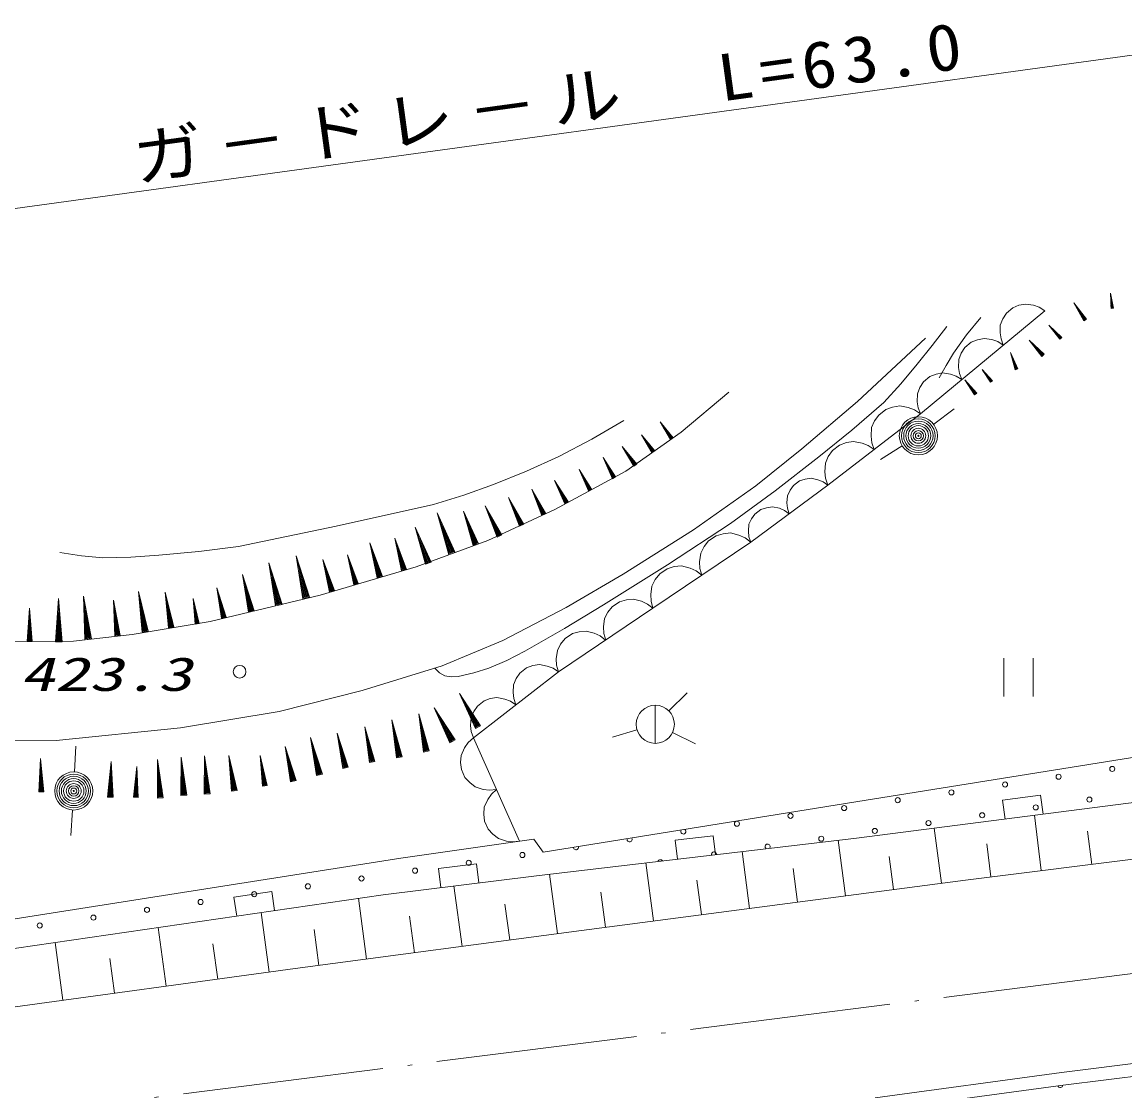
# Model space of a CAD drawing. Units: millimetres, scale not verified. Extents: x -25524 to 614476, y -203743 to 156257.
# Drawn here: x 428039 to 471208, y 64012 to 105839 of the extents above; entities that cross this region are included whole.
import ezdxf
from ezdxf.enums import TextEntityAlignment as Align

# ---------------------------------------------------------------- set-up
doc = ezdxf.new("R2010")
doc.units = ezdxf.units.MM
doc.header["$LTSCALE"] = 1000
doc.linetypes.add('USER1', pattern=[10, 7.868852, -0.983607, 0.163934, -0.983607])
for name, color, linetype, lineweight in [('S-BGD', 1, 'Continuous', 13), ('S-BGD-HTXT', 6, 'Continuous', 13), ('S-BMK', 3, 'USER1', 13)]:
    doc.layers.add(name, color=color, linetype=linetype, lineweight=lineweight)
doc.styles.add('ＭＳ ゴシック', font='')
doc.styles.get('ＭＳ ゴシック').set_extended_font_data('MS Gothic')

# ---------------------------------------------------------------- blocks, each defined once
blk = doc.blocks.new('BUHIN424')
at = {"layer": 'S-BGD'}
for p, q in [((222, -316), (-185, 263)), ((-94, 105), (209, -325)), ((-67, 124), (235, -307)), ((199, -332), (5, -55)), ((248, -297), (54, -21)), ((95, -215), (184, -342)), ((172, -161), (261, -288))]:
    blk.add_line(p, q, dxfattribs=at)
blk.add_lwpolyline([(281, -292), (-230, 327), (179, -363)], close=True, dxfattribs=at)
blk = doc.blocks.new('BUHIN426')
at = {"layer": 'S-BGD'}
for p, q in [((206, -383), (-171, 319)), ((-90, 130), (190, -391)), ((-59, 147), (221, -374)), ((178, -397), (-2, -62)), ((237, -365), (57, -31)), ((77, -252), (160, -407)), ((170, -202), (253, -357))]:
    blk.add_line(p, q, dxfattribs=at)
blk.add_lwpolyline([(274, -363), (-213, 396), (152, -429)], close=True, dxfattribs=at)
blk = doc.blocks.new('BUHIN434')
at = {"layer": 'S-BGD'}
for p, q in [((176, -602), (-146, 502)), ((-89, 211), (151, -609)), ((-39, 226), (201, -595)), ((132, -615), (-22, -88)), ((33, -380), (104, -623)), ((225, -588), (72, -60)), ((179, -337), (250, -580))]:
    blk.add_line(p, q, dxfattribs=at)
blk.add_lwpolyline([(279, -596), (-182, 624), (85, -652)], close=True, dxfattribs=at)
blk = doc.blocks.new('BUHIN437')
at = {"layer": 'S-BGD'}
for p, q in [((191, -798), (-160, 665)), ((-102, 281), (158, -806)), ((-36, 297), (224, -790)), ((134, -811), (-34, -113)), ((258, -782), (90, -83)), ((19, -498), (96, -820)), ((213, -451), (291, -774))]:
    blk.add_line(p, q, dxfattribs=at)
blk.add_lwpolyline([(326, -796), (-198, 827), (70, -857)], close=True, dxfattribs=at)
blk = doc.blocks.new('BUHIN457')
at = {"layer": 'S-BGD'}
for p, q in [((348, -634), (-291, 529)), ((-153, 216), (322, -649)), ((-100, 245), (375, -620)), ((302, -660), (-3, -104)), ((401, -605), (96, -50)), ((132, -420), (273, -676)), ((287, -335), (427, -591))]:
    blk.add_line(p, q, dxfattribs=at)
blk.add_lwpolyline([(463, -601), (-361, 657), (259, -713)], close=True, dxfattribs=at)
blk = doc.blocks.new('BUHIN458')
at = {"layer": 'S-BGD'}
for p, q in [((144, -709), (-120, 592)), ((-82, 251), (115, -715)), ((-23, 263), (174, -703)), ((93, -720), (-33, -99)), ((203, -697), (77, -76)), ((174, -405), (233, -691)), ((1, -440), (60, -726))]:
    blk.add_line(p, q, dxfattribs=at)
blk.add_lwpolyline([(264, -712), (-150, 735), (36, -758)], close=True, dxfattribs=at)
blk = doc.blocks.new('BUHIN460')
at = {"layer": 'S-BGD'}
for p, q in [((157, -657), (-131, 548)), ((-84, 232), (129, -664)), ((-30, 245), (184, -651)), ((109, -668), (-28, -93)), ((15, -410), (78, -676)), ((211, -644), (74, -69)), ((175, -372), (238, -638))]:
    blk.add_line(p, q, dxfattribs=at)
blk.add_lwpolyline([(268, -656), (-162, 681), (57, -706)], close=True, dxfattribs=at)
blk = doc.blocks.new('BUHIN464')
at = {"layer": 'S-BGD'}
for p, q in [((52, -722), (-43, 602)), ((-49, 260), (22, -724)), ((11, 264), (81, -720)), ((-1, -726), (-46, -94)), ((111, -718), (66, -85)), ((120, -424), (141, -715)), ((-55, -436), (-34, -728))]:
    blk.add_line(p, q, dxfattribs=at)
blk.add_lwpolyline([(169, -740), (-53, 748), (-63, -756)], close=True, dxfattribs=at)
blk = doc.blocks.new('BUHIN467')
at = {"layer": 'S-BGD'}
for p, q in [((17, -627), (-15, 523)), ((-32, 227), (-9, -628)), ((20, 228), (43, -626)), ((-64, -376), (-57, -629)), ((-28, -628), (-43, -79)), ((69, -626), (54, -77)), ((88, -371), (95, -625))]:
    blk.add_line(p, q, dxfattribs=at)
blk.add_lwpolyline([(119, -647), (-18, 650), (-83, -653)], close=True, dxfattribs=at)
blk = doc.blocks.new('BUHIN728')
at = {"layer": 'S-BGD'}
blk.add_lwpolyline([(-452, 1012), (-651, 832), (-794, 622), (-928, 325), (-950, 49), (-920, -223), (-780, -537), (-597, -740), (-377, -909), (-66, -1007), (183, -1035), (452, -1012)], dxfattribs=at)
blk = doc.blocks.new('BUHIN729')
at = {"layer": 'S-BGD'}
blk.add_lwpolyline([(832, 645), (621, 788), (395, 873), (91, 930), (-169, 888), (-413, 799), (-671, 599), (-818, 385), (-924, 143), (-944, -166), (-914, -402), (-832, -645)], dxfattribs=at)
blk = doc.blocks.new('BUHIN730')
at = {"layer": 'S-BGD'}
blk.add_lwpolyline([(925, 622), (713, 788), (480, 894), (163, 976), (-115, 950), (-379, 874), (-666, 681), (-837, 465), (-966, 217), (-1009, -107), (-994, -359), (-925, -622)], dxfattribs=at)
blk = doc.blocks.new('BUHIN731')
at = {"layer": 'S-BGD'}
blk.add_lwpolyline([(956, 645), (736, 817), (496, 926), (167, 1011), (-121, 983), (-394, 903), (-690, 703), (-867, 480), (-1000, 223), (-1044, -113), (-1028, -374), (-956, -645)], dxfattribs=at)
blk = doc.blocks.new('BUHIN732')
at = {"layer": 'S-BGD'}
blk.add_lwpolyline([(754, 560), (569, 691), (369, 771), (99, 828), (-134, 795), (-353, 720), (-587, 547), (-722, 359), (-821, 145), (-845, -130), (-823, -342), (-754, -560)], dxfattribs=at)
blk = doc.blocks.new('BUHIN733')
at = {"layer": 'S-BGD'}
blk.add_lwpolyline([(906, 696), (678, 852), (434, 945), (104, 1009), (-179, 964), (-444, 869), (-725, 653), (-886, 422), (-1001, 160), (-1025, -175), (-994, -432), (-906, -696)], dxfattribs=at)
blk = doc.blocks.new('BUHIN734')
at = {"layer": 'S-BGD'}
blk.add_lwpolyline([(812, 673), (596, 810), (367, 887), (61, 934), (-199, 884), (-440, 786), (-692, 578), (-832, 358), (-930, 113), (-940, -197), (-902, -433), (-812, -673)], dxfattribs=at)
blk = doc.blocks.new('BUHIN795')
at = {"layer": 'S-BGD'}
for radius in [746, 660, 574, 484, 398, 292, 202, 116, 22.5]:
    blk.add_circle((0, 0), radius, dxfattribs=at)
blk = doc.blocks.new('BUHIN802')
at = {"layer": 'S-BGD'}
blk.add_line((0, 746), (0, -746), dxfattribs=at)
blk.add_circle((0, 0), 746, dxfattribs=at)
blk = doc.blocks.new('BUHIN803')
at = {"layer": 'S-BGD'}
blk.add_circle((0, 0), 249, dxfattribs=at)
blk = doc.blocks.new('BUHIN809')
at = {"layer": 'S-BGD'}
for p, q in [((-578, 750), (-578, -750)), ((574, -750), (574, 750))]:
    blk.add_line(p, q, dxfattribs=at)
blk = doc.blocks.new('BUHIN829')
at = {"layer": 'S-BGD'}
blk.add_lwpolyline([(742, 108), (634, 850), (-850, 634), (-742, -108)], dxfattribs=at)

msp = doc.modelspace()

# ---------------------------------------------------------------- linework, layer by layer
at = {"layer": 'S-BGD'}
for p, q in [((470709, 94644), (470652, 95172)), ((470655, 95035), (470697, 94643)), ((470679, 95037), (470721, 94645)), ((463200, 90504), (468071, 94545)), ((469638, 94193), (469255, 94788)), ((469340, 94627), (469625, 94184)), ((469367, 94644), (469652, 94202)), ((470688, 94642), (470661, 94894)), ((470662, 94756), (470675, 94640)), ((470733, 94646), (470706, 94898)), ((470732, 94764), (470745, 94648)), ((469615, 94178), (469432, 94462)), ((469665, 94210), (469482, 94495)), ((469515, 94299), (469599, 94168)), ((469594, 94350), (469679, 94219)), ((468693, 93473), (468272, 93926)), ((468370, 93800), (468683, 93463)), ((468390, 93819), (468703, 93482)), ((468714, 93492), (468512, 93708)), ((463402, 93471), (460746, 90988)), ((467993, 92809), (467511, 93328)), ((468675, 93456), (468474, 93673)), ((468571, 93545), (468664, 93445)), ((468631, 93601), (468724, 93501)), ((466962, 92265), (466750, 92847)), ((467623, 93184), (467981, 92798)), ((467646, 93206), (468004, 92820)), ((467972, 92790), (467742, 93038)), ((468016, 92831), (467786, 93079)), ((467853, 92892), (467959, 92778)), ((467922, 92956), (468028, 92842)), ((466791, 92693), (466949, 92260)), ((466818, 92702), (466975, 92270)), ((466939, 92257), (466838, 92535)), ((466988, 92275), (466887, 92553)), ((466955, 92408), (467001, 92279)), ((465978, 91779), (465650, 92196)), ((465725, 92081), (465969, 91771)), ((465744, 92096), (465988, 91786)), ((465962, 91766), (465805, 91965)), ((465997, 91793), (465840, 91993)), ((466877, 92380), (466924, 92251)), ((465360, 91296), (464977, 91783)), ((465065, 91649), (465349, 91288)), ((465087, 91667), (465371, 91305)), ((465382, 91314), (465199, 91546)), ((465879, 91849), (465951, 91757)), ((465934, 91893), (466007, 91801)), ((453838, 89785), (455707, 91353)), ((465341, 91281), (465158, 91514)), ((465244, 91379), (465329, 91272)), ((465309, 91430), (465393, 91322)), ((460746, 90988), (458563, 89142)), ((463721, 90099), (464521, 90699)), ((459576, 87721), (463200, 90504)), ((451667, 88259), (453838, 89785)), ((452033, 88507), (451575, 89159)), ((451678, 88981), (452019, 88497)), ((451708, 89002), (452048, 88518)), ((458563, 89142), (456765, 87689)), ((462486, 89251), (461639, 88719)), ((452008, 88489), (451789, 88800)), ((452063, 88528), (451844, 88839)), ((451890, 88621), (451991, 88478)), ((451977, 88682), (452078, 88538)), ((448897, 86771), (451667, 88259)), ((449350, 87036), (448931, 87815)), ((456765, 87689), (454315, 85965)), ((456559, 85482), (459576, 87721)), ((448451, 86586), (448039, 87468)), ((448125, 87232), (448431, 86576)), ((448165, 87250), (448471, 86595)), ((449021, 87605), (449332, 87026)), ((449056, 87624), (449367, 87045)), ((449319, 87019), (449119, 87391)), ((449385, 87054), (449185, 87427)), ((449310, 87236), (449403, 87064)), ((446713, 85749), (446226, 86791)), ((446275, 85546), (448897, 86771)), ((447582, 86167), (447132, 87130)), ((447226, 86872), (447560, 86157)), ((447270, 86892), (447604, 86178)), ((448416, 86569), (448219, 86991)), ((448491, 86604), (448294, 87025)), ((448420, 86808), (448511, 86614)), ((449207, 87180), (449299, 87008)), ((444855, 85065), (444338, 86478)), ((445792, 85412), (445366, 86575)), ((446327, 86513), (446689, 85738)), ((446375, 86535), (446736, 85760)), ((447544, 86150), (447329, 86609)), ((447625, 86188), (447411, 86647)), ((447420, 86350), (447519, 86138)), ((447548, 86410), (447647, 86198)), ((448303, 86753), (448394, 86559)), ((443927, 84693), (443471, 85939)), ((444439, 86103), (444823, 85054)), ((444503, 86126), (444887, 85077)), ((445449, 86267), (445766, 85402)), ((445502, 86286), (445819, 85422)), ((445746, 85395), (445543, 85950)), ((445845, 85431), (445642, 85987)), ((446672, 85730), (446439, 86227)), ((446760, 85771), (446527, 86269)), ((446538, 85947), (446645, 85717)), ((446676, 86012), (446783, 85782)), ((454315, 85965), (451573, 84240)), ((443461, 84515), (446275, 85546)), ((443560, 85609), (443899, 84683)), ((443616, 85629), (443956, 84703)), ((444799, 85045), (444552, 85719)), ((444919, 85089), (444672, 85763)), ((445623, 85641), (445717, 85384)), ((445777, 85697), (445871, 85441)), ((452733, 82900), (456559, 85482)), ((442040, 84142), (441693, 85332)), ((443878, 84675), (443660, 85270)), ((443984, 84714), (443766, 85309)), ((444649, 85343), (444763, 85032)), ((444837, 85412), (444951, 85100)), ((441103, 83859), (440806, 84878)), ((440905, 84623), (441126, 83866)), ((441755, 85018), (442013, 84134)), ((441809, 85034), (442067, 84150)), ((441993, 84128), (441827, 84696)), ((442094, 84158), (441928, 84726)), ((443746, 84938), (443846, 84663)), ((443911, 84999), (444012, 84724)), ((439702, 83419), (443461, 84515)), ((440859, 84610), (441080, 83852)), ((441063, 83847), (440921, 84334)), ((441149, 83872), (441007, 84359)), ((441886, 84382), (441963, 84120)), ((442044, 84428), (442121, 84166)), ((451573, 84240), (449341, 82933)), ((437011, 82794), (436701, 84085)), ((436810, 83760), (437040, 82801)), ((440971, 84064), (441037, 83840)), ((441106, 84104), (441172, 83879)), ((432853, 82009), (432617, 83405)), ((433871, 82173), (433665, 83395)), ((435404, 82387), (439702, 83419)), ((435933, 82553), (435685, 83585)), ((435772, 83325), (435956, 82558)), ((436752, 83746), (436982, 82787)), ((436960, 82782), (436812, 83398)), ((437069, 82808), (436921, 83425)), ((429481, 81618), (429472, 83122)), ((430625, 81713), (430457, 83208)), ((431774, 81847), (431636, 83078)), ((432646, 83041), (432822, 82003)), ((432709, 83051), (432885, 82014)), ((433690, 83076), (433844, 82168)), ((433746, 83085), (433899, 82178)), ((434894, 82313), (434746, 83185)), ((434765, 82958), (434874, 82309)), ((434804, 82964), (434914, 82316)), ((435725, 83314), (435910, 82547)), ((435892, 82543), (435774, 83036)), ((435980, 82564), (435861, 83057)), ((436859, 83059), (436927, 82774)), ((437030, 83100), (437099, 82815)), ((449341, 82933), (446854, 81644)), ((449032, 80412), (452733, 82900)), ((428304, 82480), (428310, 81626)), ((428336, 81626), (428329, 82776)), ((428356, 82481), (428362, 81626)), ((429440, 82735), (429447, 81617)), ((429508, 82736), (429515, 81618)), ((430467, 82820), (430591, 81709)), ((430534, 82827), (430659, 81716)), ((431644, 82759), (431746, 81844)), ((431699, 82765), (431802, 81850)), ((432798, 81999), (432685, 82666)), ((432916, 82019), (432804, 82686)), ((433823, 82165), (433725, 82748)), ((433927, 82182), (433828, 82766)), ((433909, 82456), (433954, 82187)), ((434859, 82307), (434789, 82723)), ((434805, 82495), (434837, 82303)), ((434933, 82319), (434863, 82736)), ((434921, 82515), (434953, 82323)), ((435811, 82764), (435866, 82537)), ((435948, 82797), (436003, 82569)), ((428290, 81626), (428287, 82175)), ((428388, 81626), (428384, 82175)), ((429422, 81617), (429417, 82336)), ((429549, 81618), (429545, 82336)), ((430566, 81706), (430486, 82420)), ((430491, 82031), (430528, 81702)), ((430693, 81720), (430613, 82434)), ((430690, 82053), (430726, 81724)), ((431725, 81842), (431659, 82430)), ((431664, 82110), (431694, 81838)), ((431830, 81853), (431764, 82441)), ((431827, 82128), (431857, 81857)), ((432353, 81872), (435404, 82387)), ((432710, 82301), (432762, 81993)), ((432896, 82332), (432948, 82025)), ((433747, 82429), (433792, 82160)), ((426618, 81592), (430054, 81614)), ((428259, 81879), (428261, 81625)), ((428412, 81880), (428414, 81626)), ((429382, 81949), (429384, 81617)), ((429581, 81950), (429583, 81618)), ((430054, 81614), (432353, 81872)), ((446854, 81644), (444483, 80647)), ((444483, 80647), (441346, 79680)), ((445704, 77830), (449032, 80412)), ((441346, 79680), (438101, 78863)), ((453361, 78885), (454073, 79587)), ((438101, 78863), (434234, 78219)), ((434234, 78219), (429368, 77725)), ((452108, 78143), (451151, 77855)), ((429368, 77725), (426339, 77703)), ((441733, 76909), (441486, 78123)), ((441522, 77806), (441706, 76904)), ((441577, 77817), (441760, 76915)), ((447513, 73784), (445704, 77830)), ((453502, 78033), (454402, 77598)), ((430096, 76499), (430140, 77498)), ((439674, 76407), (439366, 77698)), ((439416, 77359), (439645, 76400)), ((439474, 77373), (439703, 76414)), ((441685, 76900), (441567, 77479)), ((441788, 76920), (441670, 77500)), ((460672, 75322), (473299, 77352)), ((436344, 75781), (436156, 77006)), ((437538, 75975), (437378, 77025)), ((439623, 76395), (439476, 77011)), ((439732, 76421), (439585, 77037)), ((441600, 77161), (441654, 76893)), ((441761, 77194), (441815, 76926)), ((431490, 76453), (431464, 75533)), ((431492, 75532), (431527, 76771)), ((431546, 76451), (431520, 75531)), ((432492, 75524), (432522, 76585)), ((436177, 76687), (436316, 75777)), ((436232, 76696), (436371, 75786)), ((437395, 76751), (437515, 75972)), ((437497, 75969), (437420, 76470)), ((437443, 76759), (437562, 75979)), ((437586, 75982), (437509, 76484)), ((439522, 76672), (439590, 76387)), ((439694, 76712), (439761, 76428)), ((431443, 75533), (431459, 76125)), ((431548, 75530), (431564, 76122)), ((432450, 75525), (432464, 76032)), ((432490, 76313), (432468, 75524)), ((432538, 76312), (432516, 75523)), ((432540, 75522), (432554, 76029)), ((436295, 75774), (436206, 76359)), ((436223, 76039), (436264, 75769)), ((436399, 75790), (436309, 76375)), ((436385, 76064), (436427, 75794)), ((437435, 76196), (437470, 75965)), ((437574, 76217), (437610, 75986)), ((431419, 75807), (431411, 75534)), ((431583, 75803), (431576, 75530)), ((432429, 75760), (432423, 75526)), ((432570, 75756), (432564, 75522)), ((473819, 75588), (460698, 73903)), ((448437, 73350), (460672, 75322)), ((430014, 75002), (429948, 74004)), ((464969, 72266), (484729, 74713)), ((467933, 72633), (467665, 74798)), ((464029, 72143), (463747, 74295)), ((442870, 73121), (448073, 73864)), ((448073, 73864), (448437, 73350)), ((460698, 73903), (448179, 72435)), ((469909, 72878), (469748, 74182)), ((460270, 71650), (459985, 73819)), ((465957, 72389), (465797, 73682)), ((422091, 69862), (442870, 73121)), ((456510, 71156), (456219, 73378)), ((462149, 71896), (461980, 73190)), ((452750, 70663), (452452, 72936)), ((458390, 71403), (458217, 72720)), ((448179, 72435), (442176, 71692)), ((448997, 70169), (448686, 72494)), ((449931, 70293), (464969, 72266)), ((454630, 70910), (454453, 72258)), ((442176, 71692), (422202, 68776)), ((445261, 69670), (444945, 72034)), ((450870, 70417), (450690, 71796)), ((441526, 69171), (441208, 71550)), ((447129, 69919), (446941, 71327)), ((437715, 68659), (437397, 70994)), ((443394, 69420), (443203, 70850)), ((433677, 68109), (433365, 70405)), ((438724, 68797), (449931, 70293)), ((439658, 68921), (439469, 70335)), ((429640, 67559), (429332, 69817)), ((435696, 68384), (435507, 69773)), ((431659, 67834), (431473, 69200)), ((422574, 66597), (438724, 68797)), ((468720, 64735), (477037, 65768)), ((477099, 65271), (468787, 64240)), ((461435, 63741), (468720, 64735)), ((468787, 64240), (461476, 63242))]:
    msp.add_line(p, q, dxfattribs=at)
for points in [[(470756, 94638), (470646, 95230), (470664, 94628)], [(469698, 94215), (469213, 94854), (469594, 94148)], [(468741, 93500), (468225, 93977), (468662, 93427)], [(468048, 92841), (467458, 93385), (467957, 92757)], [(467017, 92272), (466727, 92911), (466915, 92235)], [(466021, 91799), (465614, 92242), (465948, 91742)], [(465411, 91320), (464935, 91837), (465325, 91253)], [(452100, 88535), (451525, 89231), (451985, 88454)], [(449426, 87057), (448885, 87901), (449290, 86983)], [(447675, 86188), (447083, 87236), (447507, 86109)], [(448536, 86604), (447994, 87565), (448382, 86532)], [(446814, 85771), (446172, 86906), (446631, 85686)], [(444989, 85083), (444281, 86634), (444742, 84992)], [(445903, 85426), (445319, 86703), (445699, 85352)], [(444046, 84708), (443420, 86077), (443827, 84628)], [(442151, 84149), (441655, 85463), (441943, 84088)], [(441198, 83865), (440773, 84991), (441019, 83813)], [(437130, 82796), (436667, 84227), (436904, 82742)], [(430759, 81698), (430439, 83373), (430497, 81668)], [(432980, 82002), (432591, 83559), (432736, 81961)], [(433983, 82167), (433642, 83529), (433769, 82131)], [(436028, 82554), (435658, 83699), (435847, 82511)], [(428437, 81604), (428328, 82903), (428235, 81602)], [(429613, 81589), (429471, 83288), (429350, 81587)], [(431885, 81835), (431621, 83214), (431669, 81811)], [(434973, 82308), (434730, 83281), (434820, 82283)], [(441844, 76907), (441459, 78257), (441632, 76864)], [(439793, 76408), (439332, 77841), (439567, 76355)], [(431599, 75504), (431530, 76907), (431383, 75511)], [(436455, 75774), (436136, 77141), (436240, 75741)], [(437633, 75968), (437360, 77141), (437450, 75940)], [(432584, 75500), (432525, 76702), (432398, 75505)]]:
    msp.add_lwpolyline(points, close=True, dxfattribs=at)
for points in [[(465566, 94276), (465007, 93598), (464493, 92878), (464205, 92400), (463931, 91912)], [(444189, 80556), (444374, 80375), (444587, 80252), (444835, 80212), (445113, 80231), (445728, 80367), (446310, 80556), (447014, 80855), (447718, 81221), (449273, 82104), (450791, 83036), (453298, 84599), (455774, 86213), (457520, 87497), (459228, 88827), (460517, 89868), (461767, 90956), (462440, 91678), (463076, 92449), (463658, 93184), (464233, 93924)], [(451595, 90248), (450340, 89522), (449049, 88845), (447784, 88268), (446486, 87742), (445329, 87324), (444145, 86960), (440336, 86112), (436509, 85321), (434955, 85118), (433392, 84974), (432294, 84895), (431196, 84877), (430362, 84953), (429521, 85083)], [(468002, 74841), (467907, 75585), (466419, 75394), (466514, 74650)], [(455183, 73256), (455096, 74001), (453606, 73826), (453693, 73081)], [(445922, 72155), (445829, 72900), (444341, 72715), (444433, 71971)]]:
    msp.add_lwpolyline(points, dxfattribs=at)
for centre in [(470712, 76615), (466514, 76003), (468613, 76309), (464415, 75696), (460217, 75083), (462316, 75390), (467717, 75106), (469816, 75413), (458118, 74777), (465618, 74800), (456019, 74470), (461419, 74187), (463519, 74493), (459320, 73881), (445523, 72938), (447622, 73245), (443424, 72632), (439226, 72019), (441325, 72325), (437127, 71712), (435028, 71406), (430830, 70793), (432929, 71100), (428731, 70487)]:
    msp.add_circle(centre, 99.5, dxfattribs=at)
for centre, start, end in [((451820, 73858), 167.2374, 31.079), ((453919, 74164), 145.4884, 52.828), ((449721, 73551), 185.9395, 12.3769), ((457221, 73574), 314.7636, 238.6131), ((453023, 72961), 31.2896, 162.0872), ((455122, 73268), 356.001, 197.3758), ((468675, 64249), 202.2199, 353.3126)]:
    msp.add_arc(centre, 99.5, start, end, dxfattribs=at)
at = {"layer": 'S-BGD-HTXT'}
msp.add_line((413678, 96613), (480923, 105839), dxfattribs=at)
at = {"layer": 'S-BMK'}
msp.add_line((414516, 61385), (483252, 70099), dxfattribs=at)

# ---------------------------------------------------------------- block references
for name, p in [('BUHIN734', (467259, 93871)), ('BUHIN734', (465635, 92525)), ('BUHIN734', (464012, 91178)), ('BUHIN733', (462294, 89808)), ('BUHIN795', (463121, 89649)), ('BUHIN424', (453243, 89862)), ('BUHIN424', (452513, 89362)), ('BUHIN733', (460482, 88417)), ('BUHIN426', (450997, 88400)), ('BUHIN426', (450060, 87928)), ('BUHIN732', (458821, 87161)), ('BUHIN732', (457313, 86041)), ('BUHIN434', (442806, 85013)), ('BUHIN731', (455602, 84836)), ('BUHIN437', (437894, 83849)), ('BUHIN437', (438963, 84128)), ('BUHIN434', (439988, 84187)), ('BUHIN731', (453690, 83546)), ('BUHIN730', (451808, 82278)), ('BUHIN730', (449957, 81034)), ('BUHIN809', (467040, 80194)), ('BUHIN803', (436552, 80414)), ('BUHIN729', (448200, 79767)), ('BUHIN457', (445523, 78903)), ('BUHIN457', (444525, 78352)), ('BUHIN729', (446536, 78476)), ('BUHIN802', (452826, 78359)), ('BUHIN458', (443713, 78033)), ('BUHIN458', (442656, 77802)), ('BUHIN460', (440533, 77336)), ('BUHIN728', (446156, 76819)), ('BUHIN460', (438495, 76816)), ('BUHIN467', (428777, 76366)), ('BUHIN464', (433398, 76228)), ('BUHIN464', (434316, 76323)), ('BUHIN464', (435236, 76382)), ('BUHIN795', (430062, 75750)), ('BUHIN728', (447061, 74796)), ('BUHIN829', (437182, 70963))]:
    msp.add_blockref(name, p)

# ---------------------------------------------------------------- texts
at = {"layer": 'S-BGD', "style": 'ＭＳ ゴシック', "oblique": 15, "width": 1.5}
msp.add_text('423.3', height=1320, dxfattribs=at).set_placement((427964, 79269), align=Align.BOTTOM_LEFT)
at = {"layer": 'S-BGD-HTXT', "insert": (432532, 99486), "char_height": 1833, "attachment_point": 7, "rotation": 7.8, "style": 'ＭＳ ゴシック'}
msp.add_mtext('\\T1.2;\\W1.1;ガ－ドレ－ル\u3000L=63.0', dxfattribs=at)

doc.saveas('drawing.dxf')
